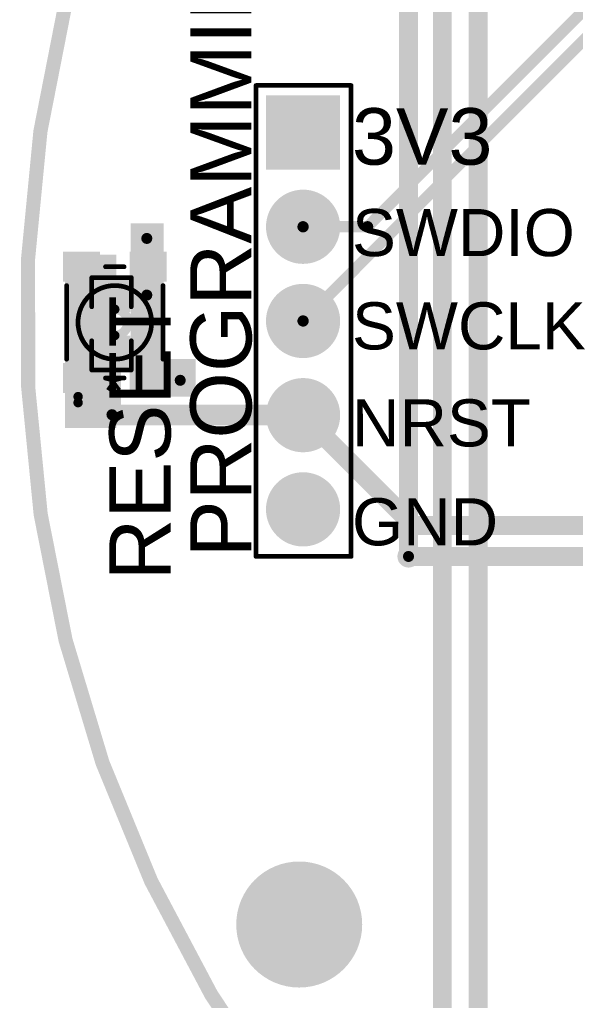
# Model space of a CAD drawing. Header units: millimetres. Extents: x -1.41 to 1.31, y -0.13 to 2.68.
# Drawn here: x -1.405 to -0.815, y 0.559 to 1.6 of the extents above; entities that cross this region are included whole.
import ezdxf

# ---------------------------------------------------------------- set-up
doc = ezdxf.new("R2010")
doc.units = ezdxf.units.MM
doc.header["$MEASUREMENT"] = 0
for name, color, linetype in [('BottomLayer', 5, 'Continuous'), ('BottomOverlay', 54, 'Continuous'), ('BottomPaste', 16, 'Continuous'), ('BottomSolder', 6, 'Continuous'), ('Mechanical2', 216, 'Continuous'), ('MultiLayer', 9, 'Continuous'), ('PadHoleLayer', 156, 'Continuous'), ('TopLayer', 1, 'Continuous'), ('TopOverlay', 2, 'Continuous'), ('TopPaste', 8, 'Continuous'), ('TopSolder', 216, 'Continuous'), ('ViaHoleLayer', 16, 'Continuous')]:
    doc.layers.add(name, color=color, linetype=linetype)
doc.styles.add('Arial', font='', dxfattribs={"height": 0.2})
doc.styles.get('Arial').set_extended_font_data('Arial')

# ---------------------------------------------------------------- blocks, each defined once
blk = doc.blocks.new('GT_TC025D_H0065_L1_7')
at = {"layer": 'TopLayer'}
for points in [[(-0.0709, 0.0512), (-0.0472, 0.0512), (-0.0472, 0.0197), (-0.0709, 0.0197)], [(0.0472, 0.0512), (0.0709, 0.0512), (0.0709, 0.0197), (0.0472, 0.0197)], [(-0.0709, -0.0197), (-0.0472, -0.0197), (-0.0472, -0.0512), (-0.0709, -0.0512)], [(0.0472, -0.0197), (0.0709, -0.0197), (0.0709, -0.0512), (0.0472, -0.0512)]]:
    blk.add_hatch(color=1, dxfattribs=at).paths.add_polyline_path(points)
at = {"layer": 'TopPaste'}
for points in [[(-0.0709, 0.0512), (-0.0472, 0.0512), (-0.0472, 0.0197), (-0.0709, 0.0197)], [(0.0472, 0.0512), (0.0709, 0.0512), (0.0709, 0.0197), (0.0472, 0.0197)], [(-0.0709, -0.0197), (-0.0472, -0.0197), (-0.0472, -0.0512), (-0.0709, -0.0512)], [(0.0472, -0.0197), (0.0709, -0.0197), (0.0709, -0.0512), (0.0472, -0.0512)]]:
    blk.add_hatch(color=8, dxfattribs=at).paths.add_polyline_path(points)
at = {"layer": 'TopSolder'}
for points in [[(-0.0749, 0.0552), (-0.0432, 0.0552), (-0.0432, 0.0157), (-0.0749, 0.0157)], [(0.0432, 0.0552), (0.0749, 0.0552), (0.0749, 0.0157), (0.0432, 0.0157)], [(-0.0749, -0.0157), (-0.0432, -0.0157), (-0.0432, -0.0552), (-0.0749, -0.0552)], [(0.0432, -0.0157), (0.0749, -0.0157), (0.0749, -0.0552), (0.0432, -0.0552)]]:
    blk.add_hatch(color=216, dxfattribs=at).paths.add_polyline_path(points)
at = {"layer": 'TopOverlay', "const_width": 0.005}
for points in [[(-0.039, 0.0512), (0.039, 0.0512)], [(-0.0591, 0.0099), (-0.0591, -0.0099)], [(0.0591, 0.0099), (0.0591, -0.0099)], [(-0.039, -0.0512), (0.039, -0.0512)]]:
    blk.add_lwpolyline(points, dxfattribs=at)
at = {"layer": 'TopOverlay'}
for points, const_width in [([(-0.0403, 0.0512, 1), (-0.0377, 0.0512, 1)], 0.0025), ([(0.0377, 0.0512, 1), (0.0403, 0.0512, 1)], 0.0025), ([(-0.0788, 0.039, 1), (-0.0852, 0.039, 1)], 0.01), ([(-0.0877, 0.039, 1), (-0.0827, 0.039, 1)], 0.005), ([(-0.0813, 0.039, 1), (-0.0763, 0.039, 1)], 0.005), ([(0.0391, 0, 1), (-0.0391, 0, 1)], 0.005), ([(-0.0603, 0.0099, 1), (-0.0578, 0.0099, 1)], 0.0025), ([(0.0139, 0, 1), (-0.0139, 0, 1)], 0.01), ([(0.0578, 0.0099, 1), (0.0603, 0.0099, 1)], 0.0025), ([(-0.0403, 0, 1), (-0.0378, 0, 1)], 0.0025), ([(-0.0164, 0, 1), (-0.0114, 0, 1)], 0.005), ([(0.0114, 0, 1), (0.0164, 0, 1)], 0.005), ([(0.0378, 0, 1), (0.0403, 0, 1)], 0.0025), ([(-0.0603, -0.0099, 1), (-0.0578, -0.0099, 1)], 0.0025), ([(0.0578, -0.0099, 1), (0.0603, -0.0099, 1)], 0.0025), ([(-0.0403, -0.0512, 1), (-0.0377, -0.0512, 1)], 0.0025), ([(0.0377, -0.0512, 1), (0.0403, -0.0512, 1)], 0.0025)]:
    blk.add_lwpolyline(points, format="xyb", close=True, dxfattribs=dict(at, const_width=const_width))
blk = doc.blocks.new('SMC_1_05_1_GT_64')
at = {"layer": 'BottomLayer'}
blk.add_hatch(color=5, dxfattribs=at).paths.add_polyline_path([(-0.2354, 0.0354), (-0.1646, 0.0354), (-0.1646, -0.0354), (-0.2354, -0.0354)])
h = blk.add_hatch(color=5, dxfattribs=at)
edge = h.paths.add_edge_path()
edge.add_arc((-0.1, 0), 0.0354, 0, 360)
h = blk.add_hatch(color=5, dxfattribs=at)
edge = h.paths.add_edge_path()
edge.add_arc((0, 0), 0.0354, 0, 360)
h = blk.add_hatch(color=5, dxfattribs=at)
edge = h.paths.add_edge_path()
edge.add_arc((0.1, 0), 0.0354, 0, 360)
h = blk.add_hatch(color=5, dxfattribs=at)
edge = h.paths.add_edge_path()
edge.add_arc((0.2, 0), 0.0354, 0, 360)
at = {"layer": 'BottomSolder'}
blk.add_hatch(color=6, dxfattribs=at).paths.add_polyline_path([(-0.2394, 0.0394), (-0.1606, 0.0394), (-0.1606, -0.0394), (-0.2394, -0.0394)])
h = blk.add_hatch(color=6, dxfattribs=at)
edge = h.paths.add_edge_path()
edge.add_arc((-0.1, 0), 0.0394, 0, 360)
h = blk.add_hatch(color=6, dxfattribs=at)
edge = h.paths.add_edge_path()
edge.add_arc((0, 0), 0.0394, 0, 360)
h = blk.add_hatch(color=6, dxfattribs=at)
edge = h.paths.add_edge_path()
edge.add_arc((0.1, 0), 0.0394, 0, 360)
h = blk.add_hatch(color=6, dxfattribs=at)
edge = h.paths.add_edge_path()
edge.add_arc((0.2, 0), 0.0394, 0, 360)
at = {"layer": 'MultiLayer'}
blk.add_hatch(color=9, dxfattribs=at).paths.add_polyline_path([(-0.2354, 0.0354), (-0.1646, 0.0354), (-0.1646, -0.0354), (-0.2354, -0.0354)])
h = blk.add_hatch(color=9, dxfattribs=at)
edge = h.paths.add_edge_path()
edge.add_arc((-0.1, 0), 0.0354, 0, 360)
h = blk.add_hatch(color=9, dxfattribs=at)
edge = h.paths.add_edge_path()
edge.add_arc((0, 0), 0.0354, 0, 360)
h = blk.add_hatch(color=9, dxfattribs=at)
edge = h.paths.add_edge_path()
edge.add_arc((0.1, 0), 0.0354, 0, 360)
h = blk.add_hatch(color=9, dxfattribs=at)
edge = h.paths.add_edge_path()
edge.add_arc((0.2, 0), 0.0354, 0, 360)
at = {"layer": 'PadHoleLayer'}
h = blk.add_hatch(color=156, dxfattribs=at)
edge = h.paths.add_edge_path()
edge.add_arc((-0.2, 0), 0.0177, 0, 360)
h = blk.add_hatch(color=156, dxfattribs=at)
edge = h.paths.add_edge_path()
edge.add_arc((-0.1, 0), 0.0177, 0, 360)
h = blk.add_hatch(color=156, dxfattribs=at)
edge = h.paths.add_edge_path()
edge.add_arc((0, 0), 0.0177, 0, 360)
h = blk.add_hatch(color=156, dxfattribs=at)
edge = h.paths.add_edge_path()
edge.add_arc((0.1, 0), 0.0177, 0, 360)
h = blk.add_hatch(color=156, dxfattribs=at)
edge = h.paths.add_edge_path()
edge.add_arc((0.2, 0), 0.0177, 0, 360)
at = {"layer": 'TopLayer'}
blk.add_hatch(color=1, dxfattribs=at).paths.add_polyline_path([(-0.2354, 0.0354), (-0.1646, 0.0354), (-0.1646, -0.0354), (-0.2354, -0.0354)])
h = blk.add_hatch(color=1, dxfattribs=at)
edge = h.paths.add_edge_path()
edge.add_arc((-0.1, 0), 0.0354, 0, 360)
h = blk.add_hatch(color=1, dxfattribs=at)
edge = h.paths.add_edge_path()
edge.add_arc((0, 0), 0.0354, 0, 360)
h = blk.add_hatch(color=1, dxfattribs=at)
edge = h.paths.add_edge_path()
edge.add_arc((0.1, 0), 0.0354, 0, 360)
h = blk.add_hatch(color=1, dxfattribs=at)
edge = h.paths.add_edge_path()
edge.add_arc((0.2, 0), 0.0354, 0, 360)
at = {"layer": 'TopSolder'}
blk.add_hatch(color=216, dxfattribs=at).paths.add_polyline_path([(-0.2394, 0.0394), (-0.1606, 0.0394), (-0.1606, -0.0394), (-0.2394, -0.0394)])
h = blk.add_hatch(color=216, dxfattribs=at)
edge = h.paths.add_edge_path()
edge.add_arc((-0.1, 0), 0.0394, 0, 360)
h = blk.add_hatch(color=216, dxfattribs=at)
edge = h.paths.add_edge_path()
edge.add_arc((0, 0), 0.0394, 0, 360)
h = blk.add_hatch(color=216, dxfattribs=at)
edge = h.paths.add_edge_path()
edge.add_arc((0.1, 0), 0.0394, 0, 360)
h = blk.add_hatch(color=216, dxfattribs=at)
edge = h.paths.add_edge_path()
edge.add_arc((0.2, 0), 0.0394, 0, 360)
at = {"layer": 'TopOverlay', "const_width": 0.005}
for points in [[(-0.25, -0.05), (-0.25, 0.051)], [(0.25, 0.051), (-0.25, 0.051)], [(0.25, -0.05), (0.25, 0.051)], [(0.25, -0.05), (-0.25, -0.05)]]:
    blk.add_lwpolyline(points, dxfattribs=at)
at = {"layer": 'TopOverlay', "const_width": 0.0025}
for points in [[(-0.2512, 0.051, 1), (-0.2487, 0.051, 1)], [(-0.2512, 0.051, 1), (-0.2487, 0.051, 1)], [(0.2487, 0.051, 1), (0.2512, 0.051, 1)], [(0.2487, 0.051, 1), (0.2512, 0.051, 1)], [(-0.2512, -0.05, 1), (-0.2487, -0.05, 1)], [(-0.2512, -0.05, 1), (-0.2487, -0.05, 1)], [(0.2487, -0.05, 1), (0.2512, -0.05, 1)], [(0.2487, -0.05, 1), (0.2512, -0.05, 1)]]:
    blk.add_lwpolyline(points, format="xyb", close=True, dxfattribs=at)
blk = doc.blocks.new('C__0603_B_90')
at = {"layer": 'BottomLayer'}
for points in [[(-0.045, -0.0175), (-0.045, 0.0175), (-0.015, 0.0175), (-0.015, -0.0175)], [(0.015, -0.0175), (0.015, 0.0175), (0.045, 0.0175), (0.045, -0.0175)]]:
    blk.add_hatch(color=5, dxfattribs=at).paths.add_polyline_path(points)
at = {"layer": 'BottomPaste'}
for points in [[(-0.045, -0.0175), (-0.045, 0.0175), (-0.015, 0.0175), (-0.015, -0.0175)], [(0.015, -0.0175), (0.015, 0.0175), (0.045, 0.0175), (0.045, -0.0175)]]:
    blk.add_hatch(color=16, dxfattribs=at).paths.add_polyline_path(points)
at = {"layer": 'BottomSolder'}
for points in [[(-0.0474, -0.0199), (-0.0474, 0.0199), (-0.0126, 0.0199), (-0.0126, -0.0199)], [(0.0126, -0.0199), (0.0126, 0.0199), (0.0474, 0.0199), (0.0474, -0.0199)]]:
    blk.add_hatch(color=6, dxfattribs=at).paths.add_polyline_path(points)
at = {"layer": 'BottomOverlay', "const_width": 0.005}
for points in [[(-0.049, 0.021), (-0.049, -0.021)], [(-0.049, 0.021), (-0.018, 0.021)], [(0.018, 0.021), (0.049, 0.021)], [(0.049, 0.021), (0.049, -0.021)], [(-0.049, -0.021), (-0.018, -0.021)], [(0.018, -0.021), (0.049, -0.021)]]:
    blk.add_lwpolyline(points, dxfattribs=at)
at = {"layer": 'BottomOverlay', "const_width": 0.0025}
for points in [[(-0.0503, 0.021, 1), (-0.0478, 0.021, 1)], [(-0.0503, 0.021, 1), (-0.0478, 0.021, 1)], [(-0.0192, 0.021, 1), (-0.0168, 0.021, 1)], [(0.0168, 0.021, 1), (0.0192, 0.021, 1)], [(0.0478, 0.021, 1), (0.0503, 0.021, 1)], [(0.0478, 0.021, 1), (0.0503, 0.021, 1)], [(-0.0503, -0.021, 1), (-0.0478, -0.021, 1)], [(-0.0503, -0.021, 1), (-0.0478, -0.021, 1)], [(-0.0192, -0.021, 1), (-0.0168, -0.021, 1)], [(0.0168, -0.021, 1), (0.0192, -0.021, 1)], [(0.0478, -0.021, 1), (0.0503, -0.021, 1)], [(0.0478, -0.021, 1), (0.0503, -0.021, 1)]]:
    blk.add_lwpolyline(points, format="xyb", close=True, dxfattribs=at)

msp = doc.modelspace()

# ---------------------------------------------------------------- hatches: boundary and pattern name
at = {"layer": 'BottomLayer'}
h = msp.add_hatch(color=5, dxfattribs=at)
edge = h.paths.add_edge_path()
edge.add_arc((-1.27, 1.3681), 0.0118, 0, 360)
h = msp.add_hatch(color=5, dxfattribs=at)
edge = h.paths.add_edge_path()
edge.add_arc((-1.27, 1.308), 0.0118, 0, 360)
h = msp.add_hatch(color=5, dxfattribs=at)
edge = h.paths.add_edge_path()
edge.add_arc((-1.2345, 1.2175), 0.0118, 0, 360)
h = msp.add_hatch(color=5, dxfattribs=at)
edge = h.paths.add_edge_path()
edge.add_arc((-1.307, 1.181), 0.0118, 0, 360)
h = msp.add_hatch(color=5, dxfattribs=at)
edge = h.paths.add_edge_path()
edge.add_arc((-0.992, 1.0305), 0.0118, 0, 360)
h = msp.add_hatch(color=5, dxfattribs=at)
edge = h.paths.add_edge_path()
edge.add_arc((-1.1081, 0.6398), 0.0591, 0, 360)
at = {"layer": 'BottomSolder'}
h = msp.add_hatch(color=6, dxfattribs=at)
edge = h.paths.add_edge_path()
edge.add_arc((-1.27, 1.3681), 0.00991, 0, 360)
h = msp.add_hatch(color=6, dxfattribs=at)
edge = h.paths.add_edge_path()
edge.add_arc((-1.27, 1.308), 0.00991, 0, 360)
h = msp.add_hatch(color=6, dxfattribs=at)
edge = h.paths.add_edge_path()
edge.add_arc((-1.2345, 1.2175), 0.00991, 0, 360)
h = msp.add_hatch(color=6, dxfattribs=at)
edge = h.paths.add_edge_path()
edge.add_arc((-1.1081, 0.6398), 0.0631, 0, 360)
at = {"layer": 'MultiLayer'}
h = msp.add_hatch(color=9, dxfattribs=at)
edge = h.paths.add_edge_path()
edge.add_arc((-1.1081, 0.6398), 0.0591, 0, 360)
at = {"layer": 'PadHoleLayer'}
h = msp.add_hatch(color=156, dxfattribs=at)
edge = h.paths.add_edge_path()
edge.add_arc((-1.1081, 0.6398), 0.0669, 0, 360)
at = {"layer": 'TopLayer'}
for points in [[(-1.252, 1.384), (-1.287, 1.384), (-1.287, 1.2), (-1.252, 1.2)], [(-1.357, 1.167), (-1.3023, 1.167), (-1.3023, 1.351), (-1.357, 1.351)], [(-1.286, 1.2), (-1.218, 1.2), (-1.218, 1.24), (-1.286, 1.24)]]:
    msp.add_hatch(color=1, dxfattribs=at).paths.add_polyline_path(points)
h = msp.add_hatch(color=1, dxfattribs=at)
edge = h.paths.add_edge_path()
edge.add_arc((-1.27, 1.3681), 0.0118, 0, 360)
h = msp.add_hatch(color=1, dxfattribs=at)
edge = h.paths.add_edge_path()
edge.add_arc((-1.27, 1.308), 0.0118, 0, 360)
h = msp.add_hatch(color=1, dxfattribs=at)
edge = h.paths.add_edge_path()
edge.add_arc((-1.2345, 1.2175), 0.0118, 0, 360)
h = msp.add_hatch(color=1, dxfattribs=at)
edge = h.paths.add_edge_path()
edge.add_arc((-1.307, 1.181), 0.0118, 0, 360)
h = msp.add_hatch(color=1, dxfattribs=at)
edge = h.paths.add_edge_path()
edge.add_arc((-0.992, 1.0305), 0.0118, 0, 360)
h = msp.add_hatch(color=1, dxfattribs=at)
edge = h.paths.add_edge_path()
edge.add_arc((-1.1081, 0.6398), 0.0591, 0, 360)
at = {"layer": 'TopSolder'}
h = msp.add_hatch(color=216, dxfattribs=at)
edge = h.paths.add_edge_path()
edge.add_arc((-1.27, 1.3681), 0.00991, 0, 360)
h = msp.add_hatch(color=216, dxfattribs=at)
edge = h.paths.add_edge_path()
edge.add_arc((-1.27, 1.308), 0.00991, 0, 360)
h = msp.add_hatch(color=216, dxfattribs=at)
edge = h.paths.add_edge_path()
edge.add_arc((-1.2345, 1.2175), 0.00991, 0, 360)
h = msp.add_hatch(color=216, dxfattribs=at)
edge = h.paths.add_edge_path()
edge.add_arc((-1.1081, 0.6398), 0.0631, 0, 360)
at = {"layer": 'ViaHoleLayer'}
h = msp.add_hatch(color=16, dxfattribs=at)
edge = h.paths.add_edge_path()
edge.add_arc((-1.27, 1.3681), 0.00591, 0, 360)
h = msp.add_hatch(color=16, dxfattribs=at)
edge = h.paths.add_edge_path()
edge.add_arc((-1.27, 1.308), 0.00591, 0, 360)
h = msp.add_hatch(color=16, dxfattribs=at)
edge = h.paths.add_edge_path()
edge.add_arc((-1.2345, 1.2175), 0.00591, 0, 360)
h = msp.add_hatch(color=16, dxfattribs=at)
edge = h.paths.add_edge_path()
edge.add_arc((-1.307, 1.181), 0.00591, 0, 360)
h = msp.add_hatch(color=16, dxfattribs=at)
edge = h.paths.add_edge_path()
edge.add_arc((-0.992, 1.0305), 0.00591, 0, 360)

# ---------------------------------------------------------------- linework, layer by layer
at = {"layer": 'BottomLayer'}
for points, const_width in [([(-1.0355, 1.3805), (-0.595, 1.821)], 0.012), ([(-1.104, 1.2805), (-0.6025, 1.782)], 0.012), ([(-1.104, 1.3805), (-1.0355, 1.3805)], 0.012), ([(-1.3075, 1.3075), (-1.307, 1.308)], 0.025), ([(-1.307, 1.308), (-1.27, 1.308)], 0.025), ([(-1.3075, 1.1815), (-1.3075, 1.2475)], 0.02), ([(-1.104, 1.1805), (-0.9868, 1.0633)], 0.02), ([(-0.9868, 1.0633), (-0.2931, 1.0633)], 0.02), ([(-0.992, 1.0305), (-0.432, 1.0305)], 0.02)]:
    msp.add_lwpolyline(points, dxfattribs=dict(at, const_width=const_width))
for points, const_width in [([(-1.107, 1.3805, 1), (-1.101, 1.3805, 1)], 0.006), ([(-1.0385, 1.3805, 1), (-1.0325, 1.3805, 1)], 0.006), ([(-1.0385, 1.3805, 1), (-1.0325, 1.3805, 1)], 0.006), ([(-1.3138, 1.3075, 1), (-1.3013, 1.3075, 1)], 0.0125), ([(-1.3133, 1.308, 1), (-1.3008, 1.308, 1)], 0.0125), ([(-1.3133, 1.308, 1), (-1.3008, 1.308, 1)], 0.0125), ([(-1.2763, 1.308, 1), (-1.2637, 1.308, 1)], 0.0125), ([(-1.107, 1.2805, 1), (-1.101, 1.2805, 1)], 0.006), ([(-1.3125, 1.2475, 1), (-1.3025, 1.2475, 1)], 0.01), ([(-1.3125, 1.1815, 1), (-1.3025, 1.1815, 1)], 0.01), ([(-1.109, 1.1805, 1), (-1.099, 1.1805, 1)], 0.01), ([(-0.9918, 1.0633, 1), (-0.9818, 1.0633, 1)], 0.01), ([(-0.9918, 1.0633, 1), (-0.9818, 1.0633, 1)], 0.01), ([(-0.997, 1.0305, 1), (-0.987, 1.0305, 1)], 0.01)]:
    msp.add_lwpolyline(points, format="xyb", close=True, dxfattribs=dict(at, const_width=const_width))
at = {"layer": 'Mechanical2', "const_width": 0.015}
msp.add_lwpolyline([(1.3045, 0.7779, -5.376897), (1.3038, 1.7829)], format="xyb", dxfattribs=at)
at = {"layer": 'TopLayer'}
for points, const_width in [([(-0.992, 1.0305), (-0.992, 1.881)], 0.02), ([(-0.956, 0.5455), (-0.956, 1.875)], 0.02), ([(-0.918, 0.4804), (-0.918, 1.87)], 0.02), ([(-1.3222, 1.1908), (-1.3222, 1.2458)], 0.02), ([(-1.3222, 1.1908), (-1.3123, 1.181)], 0.02), ([(-1.3123, 1.181), (-1.307, 1.181)], 0.02), ([(-1.3068, 1.1808), (-1.1053, 1.1808)], 0.022), ([(-1.307, 1.181), (-1.3068, 1.1808)], 0.02), ([(-1.1053, 1.1808), (-1.1048, 1.1813)], 0.02)]:
    msp.add_lwpolyline(points, dxfattribs=dict(at, const_width=const_width))
for points, const_width in [([(-1.3272, 1.2458, 1), (-1.3172, 1.2458, 1)], 0.01), ([(-1.3272, 1.1908, 1), (-1.3172, 1.1908, 1)], 0.01), ([(-1.3272, 1.1908, 1), (-1.3172, 1.1908, 1)], 0.01), ([(-1.3173, 1.181, 1), (-1.3073, 1.181, 1)], 0.01), ([(-1.3173, 1.181, 1), (-1.3073, 1.181, 1)], 0.01), ([(-1.3123, 1.1808, 1), (-1.3013, 1.1808, 1)], 0.011), ([(-1.312, 1.181, 1), (-1.302, 1.181, 1)], 0.01), ([(-1.312, 1.181, 1), (-1.302, 1.181, 1)], 0.01), ([(-1.3118, 1.1808, 1), (-1.3018, 1.1808, 1)], 0.01), ([(-1.1108, 1.1808, 1), (-1.0998, 1.1808, 1)], 0.011), ([(-1.1103, 1.1808, 1), (-1.1003, 1.1808, 1)], 0.01), ([(-1.1098, 1.1813, 1), (-1.0998, 1.1813, 1)], 0.01), ([(-0.997, 1.0305, 1), (-0.987, 1.0305, 1)], 0.01)]:
    msp.add_lwpolyline(points, format="xyb", close=True, dxfattribs=dict(at, const_width=const_width))

# ---------------------------------------------------------------- block references
for name, p, rotation in [('SMC_1_05_1_GT_64', (-1.104, 1.2805), 270), ('GT_TC025D_H0065_L1_7', (-1.304, 1.279), 90), ('C__0603_B_90', (-1.3075, 1.2775), 90)]:
    msp.add_blockref(name, p, dxfattribs=dict(rotation=rotation))

# ---------------------------------------------------------------- texts
at = {"layer": 'BottomOverlay', "style": 'Arial', "text_generation_flag": 2}
msp.add_text('*', height=0.042, rotation=360, dxfattribs=at).set_placement((-1.294, 1.1855))
at = {"layer": 'TopOverlay', "style": 'Arial'}
for s, height, rotation, p in [('PROGRAMMING', 0.065, 90, (-1.1588, 1.0295)), ('3V3', 0.06, 360, (-1.052, 1.4464)), ('SWDIO', 0.05, 360, (-1.052, 1.3493)), ('RESET', 0.065, 90, (-1.2448, 1.005)), ('SWCLK', 0.05, 360, (-1.052, 1.2503)), ('NRST', 0.05, 360, (-1.052, 1.1473)), ('GND', 0.05, 360, (-1.052, 1.0423))]:
    msp.add_text(s, height=height, rotation=rotation, dxfattribs=at).set_placement(p)

doc.saveas('drawing.dxf')
